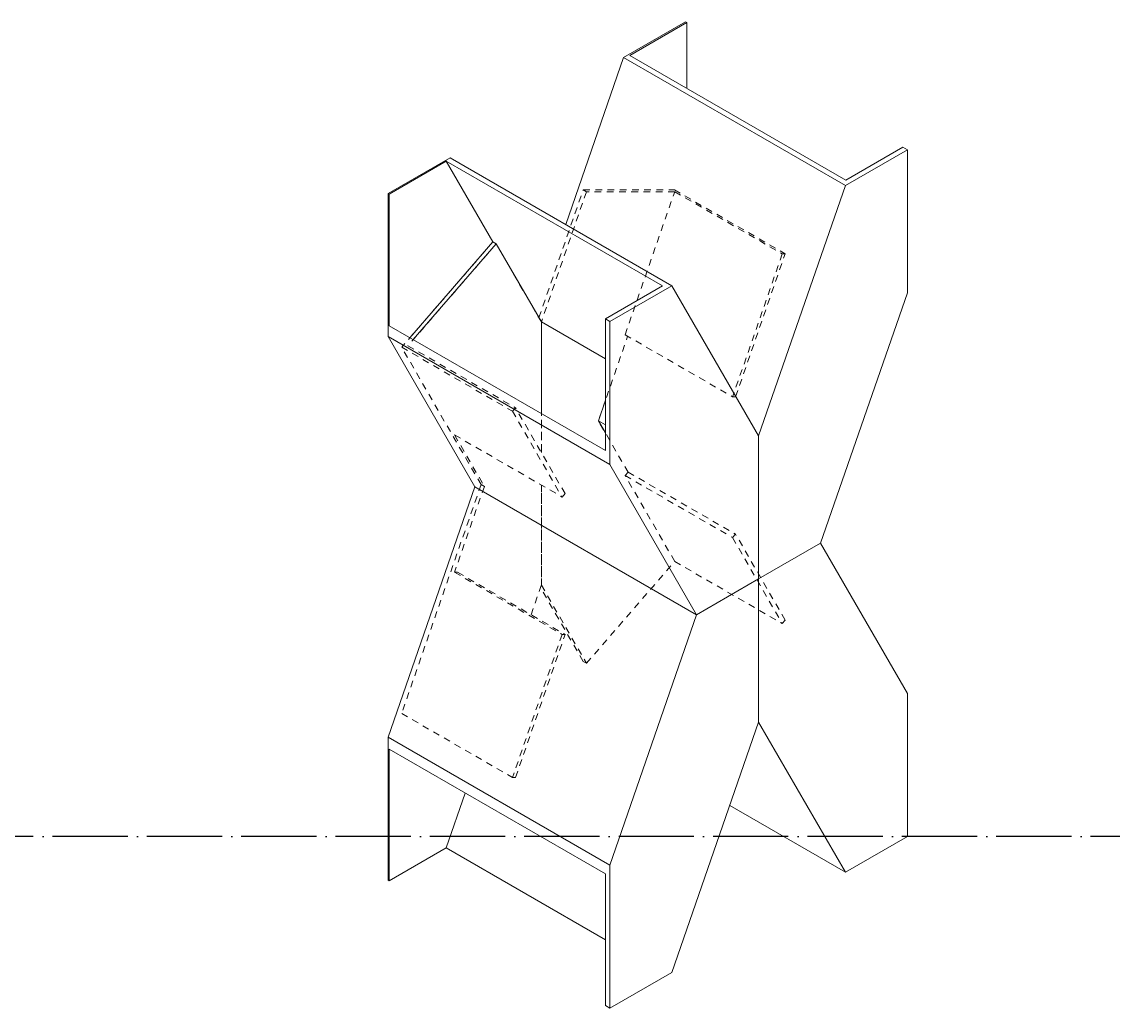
# Model space of a CAD drawing. Header units: millimetres. Extents: x -244126 to 368105, y -173968 to 259060.
# Drawn here: x 7473.2 to 7821.2, y 4057.4 to 4372.1 of the extents above; entities that cross this region are included whole.
import ezdxf

# ---------------------------------------------------------------- set-up
doc = ezdxf.new("R2010")
doc.units = ezdxf.units.MM
doc.header["$MEASUREMENT"] = 0
for name, pattern in [('ACAD_ISO04W100', [30, 24, -3, 0, -3]), ('TA_GL_000.00010', [0.000275, 0.0001, -2.5e-05, 2.5e-05, -2.5e-05, 0.0001]), ('TA_HL_000.60000', [3.9, 2.13, -1.77])]:
    doc.linetypes.add(name, pattern=pattern)
doc.layers.add('000 - D I M', color=6, linetype='Continuous')
doc.styles.add('CORDIA', font='cordia.shx')
doc.dimstyles.new('DIM E-E', dxfattribs={"dimscale": 2, "dimtxt": 0.18, "dimasz": 0.1, "dimexe": 0.1, "dimexo": 0.1, "dimgap": 0.09, "dimtad": 1, "dimtoh": 1, "dimzin": 0, "dimdsep": 46, "dimtxsty": 'CORDIA', "dimblk": 'OBLIQUE', "dimcen": 0.1, "dimdle": 0.1, "dimclrd": 40, "dimclre": 140, "dimclrt": 3, "dimadec": 0, "dimazin": 0, "dimtfac": 1, "dimtix": 1, "dimtmove": 2, "dimatfit": 3, "dimfxl": 1, "dimtolj": 1, "dimtzin": 0, "dimarcsym": 0})

# ---------------------------------------------------------------- blocks, each defined once
blk = doc.blocks.new('_Oblique')
at = {"color": 0, "linetype": 'ByBlock', "lineweight": -2}
blk.add_line((-0.5, -0.5), (0.5, 0.5), dxfattribs=at)
blk = doc.blocks.new('*D2896')
at = {"layer": '000 - D I M', "color": 140, "linetype": 'ACAD_ISO04W100', "lineweight": -2, "transparency": 16777216}
for p, q in [((9282.82, 4112.19), (5.17, 4112.19)), ((2, 4071.5), (9.17, 4071.5))]:
    blk.add_line(p, q, dxfattribs=at)
at = {"layer": '000 - D I M', "color": 40, "linetype": 'TA_GL_000.00010', "lineweight": -2, "transparency": 16777216}
blk.add_line((7.17, 4114.19), (7.17, 4069.5), dxfattribs=at)
at = {"layer": 'Defpoints', "color": 0, "linetype": 'TA_GL_000.00010', "transparency": 16777216}
for p in [(9284.82, 4112.19), (0, 4071.5), (7.17, 4071.5)]:
    blk.add_point(p, dxfattribs=at)
at = {"layer": '000 - D I M', "color": 40, "linetype": 'TA_GL_000.00010', "lineweight": -2, "transparency": 16777216, "xscale": 2, "yscale": 2, "zscale": 2}
for p, rotation in [((7.17, 4112.19), 90), ((7.17, 4071.5), 270)]:
    blk.add_blockref('_Oblique', p, dxfattribs=dict(at, rotation=rotation))
at = {"layer": '000 - D I M', "color": 3, "linetype": 'TA_GL_000.00010', "transparency": 16777216, "insert": (3.57, 4091.85), "char_height": 3.6, "attachment_point": 5, "rotation": 90, "style": 'CORDIA'}
blk.add_mtext('\\A1;40.70', dxfattribs=at)
blk = doc.blocks.new('A$Cb43f194c')
at = {"color": 0, "linetype": 'ByBlock', "lineweight": 0, "extrusion": (5.55112e-17, 0.816497, 0.57735)}
for p, q in [((14.65, -24.16), (28.78, 16.61)), ((29.84, 16), (15.45, -25.53)), ((28.78, 16.61), (57.87, 16.61)), ((28.78, 16.61), (29.84, 16)), ((57.98, 16), (29.84, 16)), ((42.17, -29.64), (57.98, 16)), ((57.87, 16.61), (93.23, -3.8)), ((57.98, 16), (92.28, -3.8)), ((0, 0), (-29.09, -33.59)), ((0, 0), (1.06, -0.61)), ((1.06, -0.61), (-27.08, -33.11)), ((15.45, -25.53), (1.06, -0.61)), ((92.28, -3.8), (76.46, -49.44)), ((77.41, -49.44), (93.23, -3.8)), ((93.23, -3.8), (92.28, -3.8)), ((15.45, -67.18), (15.45, -25.53)), ((15.45, -25.53), (15.45, -67.18)), ((33.63, -57.03), (42.96, -30.1)), ((42.17, -29.64), (76.46, -49.44)), ((-3.79, -77.41), (-29.09, -33.59)), ((-29.09, -33.59), (6.26, -54.01)), ((-27.08, -33.11), (7.21, -52.91)), ((76.46, -49.44), (77.41, -49.44)), ((7.21, -52.91), (6.26, -54.01)), ((6.26, -54.01), (22.07, -81.39)), ((23.02, -80.3), (7.21, -52.91)), ((43.12, -73.46), (33.63, -57.03)), ((-12.22, -61.59), (-2.73, -78.02)), ((-12.22, -61.59), (22.07, -81.39)), ((42.17, -74.55), (43.12, -73.46)), ((57.98, -101.94), (42.17, -74.55)), ((42.17, -74.55), (76.46, -94.35)), ((43.12, -73.46), (77.41, -93.26)), ((-3.79, -77.41), (-29.09, -150.44)), ((-2.73, -78.02), (-12.22, -105.41)), ((-3.79, -77.41), (-2.73, -78.02)), ((15.45, -109.52), (15.45, -77.57)), ((15.45, -77.57), (15.45, -109.52)), ((22.07, -81.39), (23.02, -80.3)), ((77.41, -93.26), (76.46, -94.35)), ((93.23, -120.65), (77.41, -93.26)), ((76.46, -94.35), (92.28, -121.74)), ((29.84, -134.44), (57.98, -101.94)), ((57.98, -101.94), (92.28, -121.74)), ((-12.22, -105.41), (-11.27, -105.41)), ((-12.22, -105.41), (22.07, -125.21)), ((-11.27, -105.41), (23.02, -125.21)), ((12.18, -118.95), (15.45, -109.52)), ((28.78, -133.83), (15.18, -110.28)), ((15.45, -109.52), (29.84, -134.44)), ((92.28, -121.74), (93.23, -120.65)), ((22.07, -125.21), (6.26, -170.85)), ((7.21, -170.85), (23.02, -125.21)), ((23.02, -125.21), (22.07, -125.21)), ((28.78, -133.83), (29.84, -134.44)), ((-29.09, -150.44), (6.26, -170.85)), ((6.26, -170.85), (7.21, -170.85))]:
    blk.add_line(p, q, dxfattribs=at)

msp = doc.modelspace()

# ---------------------------------------------------------------- linework, layer by layer
at = {"color": 0, "linetype": 'Continuous', "lineweight": 0, "extrusion": (5.55112e-17, 0.816497, 0.57735)}
for p, q in [((7665.10677, 4360.66108), (7684.87101, 4372.07197)), ((7685.22456, 4371.86784), (7667.04147, 4361.36983)), ((7684.87101, 4372.07197), (7685.22456, 4371.86784)), ((7685.22456, 4350.87181), (7685.22456, 4371.86784)), ((7667.04147, 4361.36983), (7735.98438, 4321.56562)), ((7646.66015, 4307.41028), (7665.10677, 4360.66108)), ((7665.10677, 4360.66108), (7735.81745, 4319.83625)), ((7735.81745, 4319.83625), (7755.58169, 4331.24714)), ((7735.98438, 4321.56562), (7754.16747, 4332.06363)), ((7754.16747, 4332.06363), (7755.58169, 4331.24714)), ((7755.58169, 4331.24714), (7755.58169, 4285.60359)), ((7609.76691, 4328.7106), (7590.00268, 4317.29971)), ((7590.35623, 4317.09559), (7608.53933, 4327.5936)), ((7623.40203, 4301.85064), (7608.53933, 4327.5936)), ((7608.53933, 4327.5936), (7677.48224, 4287.78939)), ((7609.76691, 4328.7106), (7680.47759, 4287.88577)), ((7708.14752, 4239.96004), (7735.81745, 4319.83625)), ((7590.00268, 4317.29971), (7590.35623, 4317.09559)), ((7590.00268, 4317.29971), (7590.00268, 4271.65616)), ((7590.35623, 4275.10352), (7590.35623, 4317.09559)), ((7623.40203, 4301.85064), (7596.94431, 4271.2999)), ((7624.46269, 4301.23827), (7598.00497, 4270.68752)), ((7623.40203, 4301.85064), (7624.46269, 4301.23827)), ((7638.85106, 4276.31689), (7624.46269, 4301.23827)), ((7677.48224, 4287.78939), (7659.29914, 4277.29138)), ((7680.47759, 4287.88577), (7660.71336, 4276.47488)), ((7708.14752, 4239.96004), (7680.47759, 4287.88577)), ((7755.58169, 4285.60359), (7727.91176, 4205.72739)), ((7659.29914, 4235.29932), (7590.35623, 4275.10352)), ((7659.29914, 4264.51119), (7638.85106, 4276.31689)), ((7659.29914, 4264.51119), (7638.85106, 4276.31689)), ((7638.85106, 4276.31689), (7638.85106, 4247.10502)), ((7638.85106, 4247.10502), (7638.85106, 4276.31689)), ((7659.29914, 4277.29138), (7659.29914, 4235.29932)), ((7659.29914, 4277.29138), (7660.71336, 4276.47488)), ((7660.71336, 4276.47488), (7660.71336, 4230.83134)), ((7590.00268, 4271.65616), (7617.67261, 4223.73044)), ((7590.00268, 4271.65616), (7660.71336, 4230.83134)), ((7657.03415, 4244.82285), (7659.29914, 4251.36131)), ((7657.03415, 4244.82285), (7659.29914, 4243.51515)), ((7657.03415, 4244.82285), (7659.29914, 4243.51515)), ((7659.29914, 4240.89977), (7657.03415, 4244.82285)), ((7708.14752, 4194.3165), (7708.14752, 4239.96004)), ((7708.14752, 4194.3165), (7708.14752, 4239.96004)), ((7660.71336, 4230.83134), (7688.38329, 4182.90561)), ((7590.00268, 4143.85423), (7617.67261, 4223.73044)), ((7617.67261, 4223.73044), (7688.38329, 4182.90561)), ((7617.67261, 4223.73044), (7688.38329, 4182.90561)), ((7727.91176, 4205.72739), (7708.14752, 4194.3165)), ((7727.91176, 4205.72739), (7708.14752, 4194.3165)), ((7755.58169, 4157.80166), (7727.91176, 4205.72739)), ((7688.38329, 4182.90561), (7708.14752, 4194.3165)), ((7688.38329, 4182.90561), (7708.14752, 4194.3165)), ((7708.14752, 4194.3165), (7708.14752, 4148.67295)), ((7708.14752, 4194.3165), (7708.14752, 4148.67295)), ((7660.71336, 4103.02941), (7688.38329, 4182.90561)), ((7755.58169, 4112.15811), (7755.58169, 4157.80166)), ((7708.14752, 4148.67295), (7680.47759, 4068.79675)), ((7708.14752, 4148.67295), (7735.81745, 4100.74723)), ((7590.00268, 4143.85423), (7660.71336, 4103.02941)), ((7590.00268, 4098.21069), (7590.00268, 4143.85423)), ((7590.35623, 4139.99863), (7590.35623, 4098.00656)), ((7659.29914, 4100.19442), (7590.35623, 4139.99863)), ((7614.60036, 4126.00127), (7608.53933, 4108.50458)), ((7698.92421, 4122.04755), (7735.81745, 4100.74723)), ((7735.81745, 4100.74723), (7755.58169, 4112.15811)), ((7590.35623, 4098.00656), (7608.53933, 4108.50458)), ((7608.53933, 4108.50458), (7659.29914, 4079.19839)), ((7660.71336, 4057.38586), (7660.71336, 4103.02941)), ((7590.00268, 4098.21069), (7590.35623, 4098.00656)), ((7659.29914, 4058.20236), (7659.29914, 4100.19442)), ((7680.47759, 4068.79675), (7660.71336, 4057.38586)), ((7659.29914, 4058.20236), (7660.71336, 4057.38586))]:
    msp.add_line(p, q, dxfattribs=at)

# ---------------------------------------------------------------- block references
at = {"color": 3, "linetype": 'TA_HL_000.60000'}
msp.add_blockref('A$Cb43f194c', (7623.40203, 4301.85064), dxfattribs=at)

# ---------------------------------------------------------------- dimensions: what is measured, and where the dimension line sits
at = {"layer": '000 - D I M', "linetype": 'TA_GL_000.00010'}
dim = msp.add_linear_dim(base=(7.17031, 4071.4977), p1=(9284.82101, 4112.19414), p2=(0, 4071.4977), angle=90, dimstyle='DIM E-E', override={"dimscale": 20}, dxfattribs=at)
dim.commit()
dim.dimension.update_dxf_attribs({"geometry": '*D2896', "text_midpoint": (3.57031, 4091.84592)})

doc.saveas('drawing.dxf')
